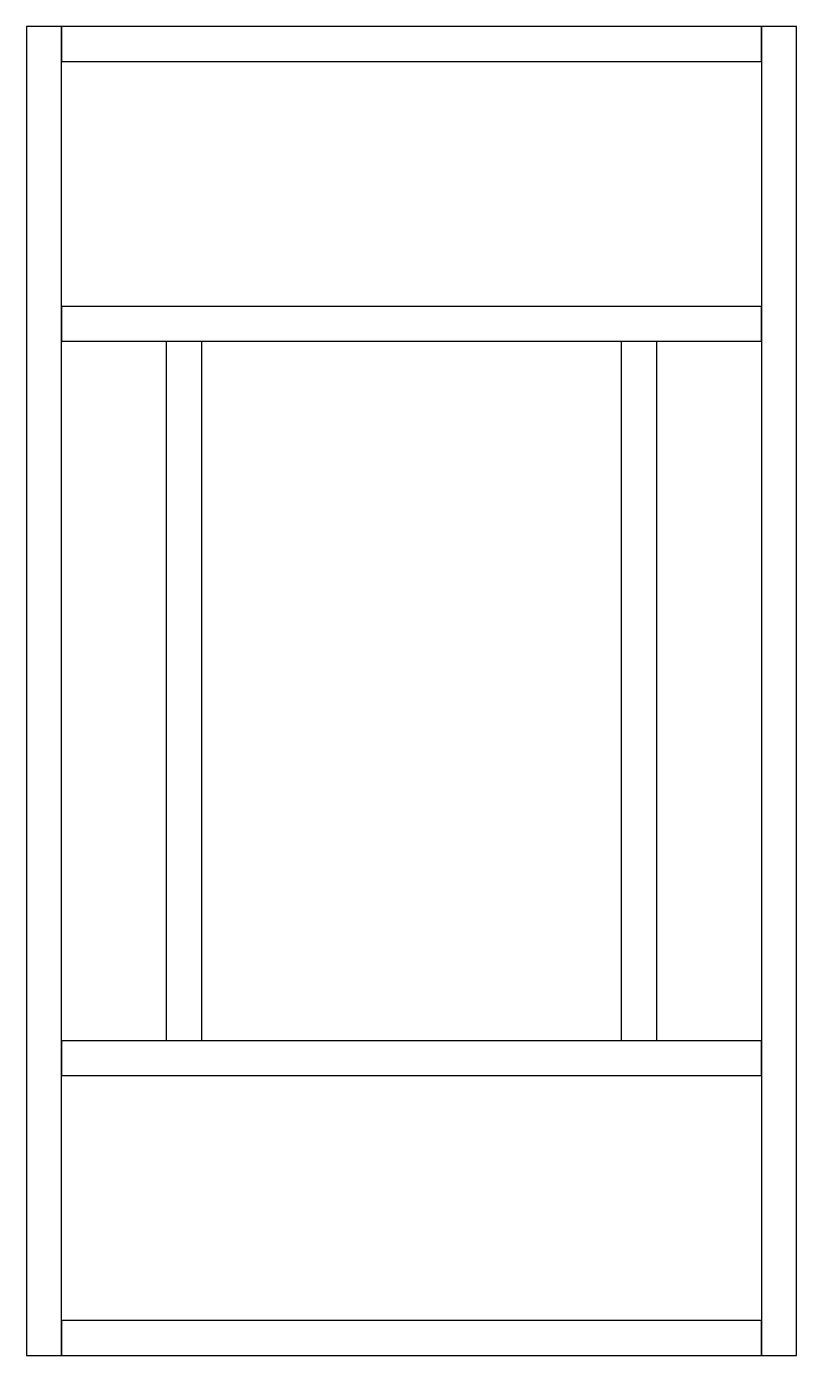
# Model space of a CAD drawing. Header units: inches. Extents: x 0 to 22, y 0 to 38.
import ezdxf

# ---------------------------------------------------------------- set-up
doc = ezdxf.new("R2010")
doc.units = ezdxf.units.IN
doc.header["$MEASUREMENT"] = 0
doc.layers.add('Chassie', color=4, linetype='Continuous')

msp = doc.modelspace()

# ---------------------------------------------------------------- linework, layer by layer
at = {"layer": 'Chassie'}
for points in [[(0, 0), (1, 0), (1, 38), (0, 38)], [(1, 37), (21, 37), (21, 38), (1, 38)], [(21, 0), (22, 0), (22, 38), (21, 38)], [(1, 29), (21, 29), (21, 30), (1, 30)], [(4, 9), (4, 29), (5, 29), (5, 9)], [(17, 9), (17, 29), (18, 29), (18, 9)], [(1, 8), (21, 8), (21, 9), (1, 9)], [(1, 0), (21, 0), (21, 1), (1, 1)]]:
    msp.add_lwpolyline(points, close=True, dxfattribs=at)

doc.saveas('drawing.dxf')
